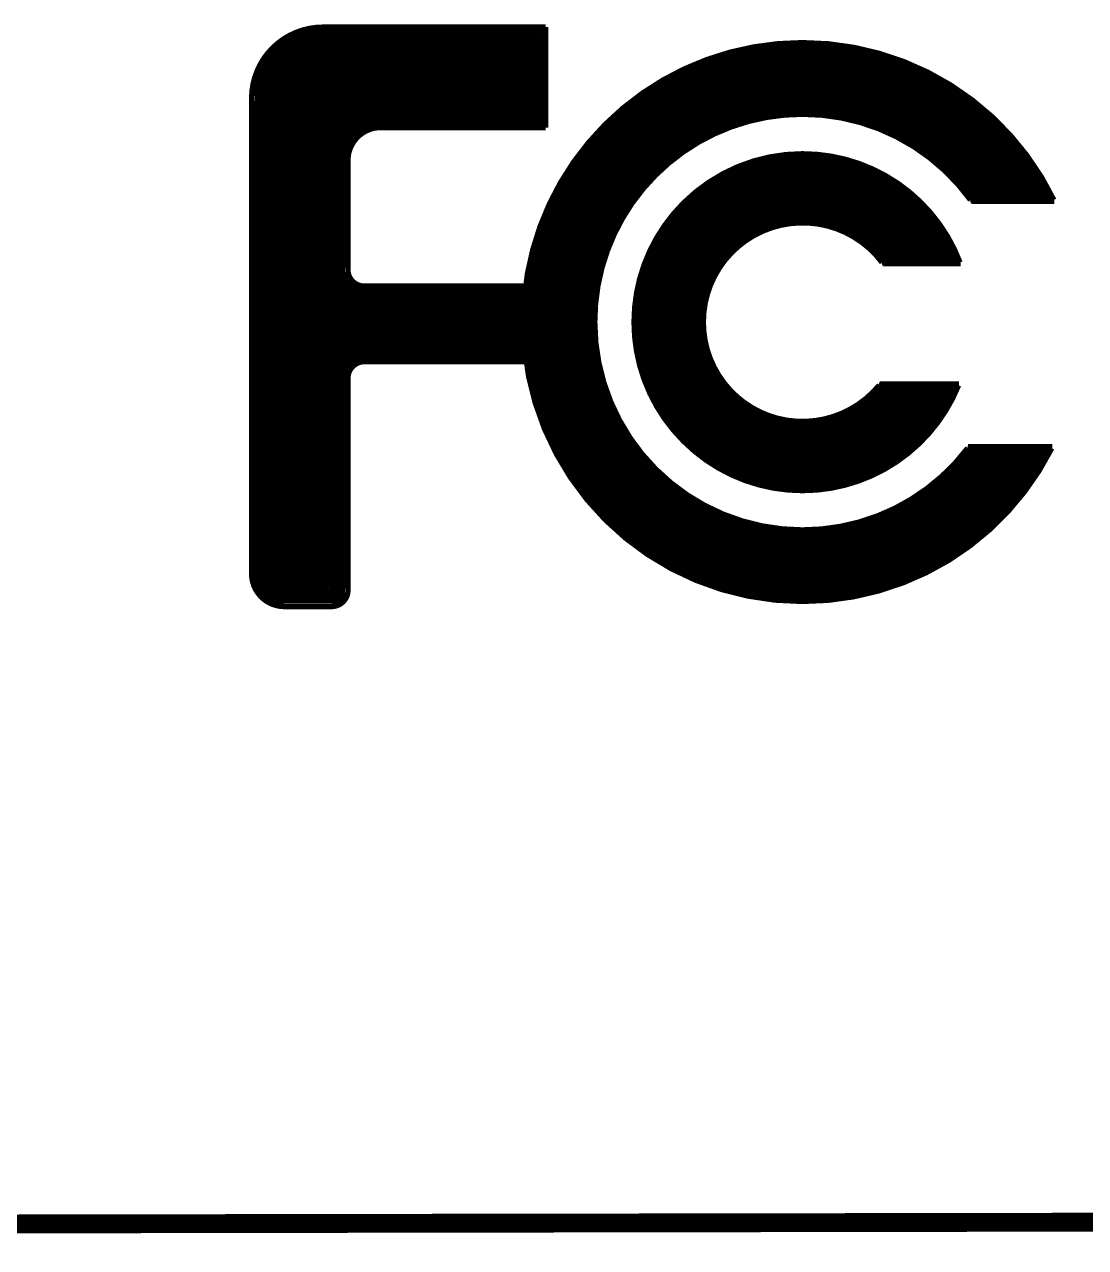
# Model space of a CAD drawing. Extents: x 2 to 176, y -19 to 159.
# Drawn here: x 127.85 to 133.49, y 38.53 to 45.02 of the extents above; entities that cross this region are included whole.
import ezdxf

# ---------------------------------------------------------------- set-up
doc = ezdxf.new("R2010")
doc.units = 0
doc.layers.add('BG_SILKSCREEN_TOP', color=7, linetype='CONTINUOUS')
doc.layers.add('PG_SILKSCREEN_TOP', color=7, linetype='CONTINUOUS')

msp = doc.modelspace()

# ---------------------------------------------------------------- linework, layer by layer
at = {"layer": 'BG_SILKSCREEN_TOP', "const_width": 0.028448}
for points in [[(130.619754, 45.00118), (129.437638, 45.00118, 0.413145), (129.059432, 44.624752)], [(130.586734, 44.98467), (129.432812, 44.98467, 0.415453), (129.084832, 44.635166)], [(130.591306, 44.972986), (129.437638, 44.972986, 0.414239), (129.089404, 44.624752)], [(130.57632, 44.957746), (129.437638, 44.957746, 0.41312), (129.102612, 44.624752)], [(130.561334, 44.944284), (129.437638, 44.944284, 0.414179), (129.118106, 44.624752)], [(130.547618, 44.929044), (129.437638, 44.929044, 0.414123), (129.132838, 44.624752)], [(130.532632, 44.914058), (129.437638, 44.914058, 0.412811), (129.146554, 44.624752)], [(130.517646, 44.90085), (129.437638, 44.90085, 0.414221), (129.16154, 44.624752)], [(133.306312, 42.76725, -0.13865), (132.760212, 42.173144, -0.138194), (131.983226, 41.95445, -0.198871), (130.936238, 42.387774, -0.198687), (130.501136, 43.43654, -0.199124), (130.934714, 44.483782, -0.199259), (131.983226, 44.918884, -0.140388), (132.76961, 44.69384, -0.140813), (133.317234, 44.084748)], [(133.293104, 42.773346, -0.138546), (132.752846, 42.185336, -0.138623), (131.983226, 41.967658, -0.199473), (130.946652, 42.398442, -0.198627), (130.516122, 43.43654, -0.199223), (130.945128, 44.474638, -0.19855), (131.983226, 44.903644, -0.140716), (132.761736, 44.680378, -0.140563), (133.303518, 44.078652)], [(133.273546, 42.76725, -0.136017), (132.743956, 42.199052, -0.139226), (131.983226, 41.982644, -0.199095), (130.955542, 42.408856, -0.198459), (130.52933, 43.43654, -0.199327), (130.955542, 44.46397, -0.199112), (131.983226, 44.890182, -0.14107), (132.754624, 44.66844, -0.138154), (133.284214, 44.084748)], [(130.50393, 44.885864), (129.437638, 44.885864, 0.414231), (129.176526, 44.624752)], [(130.488944, 44.870878), (129.437638, 44.870878, 0.412818), (129.189734, 44.624752)], [(130.474212, 44.857162), (129.437638, 44.857162, 0.41411), (129.20472, 44.624752)], [(130.46075, 44.842176), (129.437638, 44.842176, 0.414001), (129.21996, 44.624752)], [(130.44551, 44.827444), (129.437638, 44.827444, 0.412366), (129.233422, 44.624752)], [(133.257036, 42.76725, -0.134854), (132.736336, 42.210736, -0.138749), (131.983226, 41.997884, -0.198305), (130.96621, 42.417746, -0.19872), (130.544824, 43.43654, -0.199131), (130.964432, 44.453556, -0.198768), (131.983226, 44.87545, -0.140659), (132.747004, 44.656248, -0.136839), (133.267704, 44.084748)], [(133.240526, 42.76725, -0.133505), (132.728716, 42.222674, -0.139129), (131.983226, 42.011346, -0.198887), (130.976624, 42.42816, -0.198737), (130.55981, 43.43654, -0.199067), (130.975354, 44.443142, -0.198702), (131.983226, 44.860464, -0.140122), (132.739638, 44.644056, -0.135434), (133.25094, 44.084748)], [(133.224016, 42.76725, -0.132041), (132.721604, 42.234866, -0.138617), (131.983226, 42.026078, -0.198925), (130.987038, 42.439082, -0.198609), (130.573018, 43.43654, -0.199144), (130.985514, 44.432474, -0.199311), (131.983226, 44.846748, -0.140663), (132.73024, 44.632372, -0.134405), (133.23443, 44.084748)], [(133.207506, 42.76725, -0.130532), (132.71373, 42.248582, -0.138986), (131.983226, 42.041572, -0.198865), (130.997706, 42.449242, -0.198639), (130.588258, 43.43654, -0.199144), (130.995928, 44.42206, -0.199337), (131.983226, 44.831762, -0.141168), (132.723128, 44.618656, -0.132954), (133.219444, 44.084748)], [(133.19125, 42.76725, -0.129108), (132.706618, 42.260266, -0.139456), (131.983226, 42.05478, -0.199486), (131.00812, 42.459656, -0.198651), (130.603244, 43.43654, -0.199269), (131.00685, 44.41317, -0.198496), (131.983226, 44.816776, -0.14055), (132.715508, 44.606972, -0.131572), (133.202934, 44.084748)], [(133.17474, 42.76725, -0.127654), (132.698744, 42.272458, -0.138805), (131.983226, 42.069766, -0.199134), (131.01701, 42.470578, -0.198391), (130.616706, 43.43654, -0.199392), (131.01701, 44.402756, -0.199093), (131.983226, 44.80306, -0.141039), (132.708142, 44.59478, -0.130078), (133.186424, 44.084748)], [(133.15823, 42.76725, -0.126228), (132.691632, 42.284142, -0.138244), (131.983226, 42.084752, -0.198338), (131.027424, 42.479468, -0.19865), (130.631438, 43.43654, -0.199273), (131.026408, 44.392342, -0.198636), (131.983226, 44.788074, -0.140544), (132.700522, 44.582842, -0.128632), (133.169914, 44.084748)], [(133.14172, 42.76725, -0.12443), (132.684012, 42.297858, -0.139717), (131.983226, 42.098468, -0.19885), (131.038346, 42.489882, -0.198713), (130.646424, 43.43654, -0.199089), (131.036822, 44.381674, -0.198691), (131.983226, 44.773342, -0.139997), (132.693156, 44.57065, -0.127131), (133.153658, 44.084748)], [(133.12521, 42.76725, -0.12276), (132.676646, 42.31005, -0.13911), (131.983226, 42.113454, -0.198894), (131.04876, 42.50055, -0.198609), (130.66014, 43.43654, -0.199219), (131.047236, 44.37126, -0.199289), (131.983226, 44.75988, -0.141312), (132.685536, 44.557442, -0.125479), (133.137148, 44.084748)], [(133.106922, 42.76725, -0.121086), (132.669026, 42.321988, -0.138485), (131.983226, 42.12844, -0.198727), (131.05892, 42.510964, -0.19855), (130.675126, 43.43654, -0.199284), (131.057904, 44.360846, -0.199045), (131.983226, 44.74464, -0.141113), (132.676646, 44.54525, -0.123966), (133.119114, 44.084748)], [(133.090412, 42.76725, -0.119461), (132.66166, 42.333672, -0.138906), (131.983226, 42.141648, -0.199528), (131.069842, 42.521378, -0.198627), (130.690112, 43.43654, -0.199269), (131.068318, 44.351448, -0.198477), (131.983226, 44.729654, -0.140493), (132.669026, 44.533058, -0.122355), (133.102604, 44.084748)], [(133.074156, 42.76725, -0.11782), (132.65404, 42.345864, -0.138275), (131.983226, 42.156888, -0.199115), (131.078732, 42.532046, -0.198384), (130.703828, 43.43654, -0.199453), (131.078732, 44.341288, -0.199086), (131.983226, 44.716446, -0.140952), (132.66166, 44.521374, -0.120717), (133.08584, 44.084748)], [(133.056122, 42.76725, -0.115786), (132.64642, 42.35958, -0.138728), (131.983226, 42.171874, -0.198906), (131.089146, 42.54246, -0.19835), (130.718814, 43.43654, -0.199265), (131.087622, 44.330874, -0.198674), (131.983226, 44.70146, -0.140326), (132.65404, 44.509182, -0.11903), (133.06933, 44.084748)], [(129.396744, 43.714162), (129.396744, 44.294552, -0.414272), (129.744724, 44.642786)], [(133.039612, 42.76725, -0.114149), (132.639054, 42.371264, -0.139165), (131.983226, 42.185336, -0.198866), (131.099814, 42.55135, -0.19872), (130.733546, 43.43654, -0.199031), (131.098036, 44.319952, -0.198713), (131.983226, 44.686474, -0.140811), (132.64642, 44.495466, -0.11714), (133.05282, 44.084748)], [(133.022848, 42.76725, -0.11249), (132.62991, 42.383456, -0.138868), (131.983226, 42.200576, -0.198863), (131.110228, 42.561764, -0.198632), (130.747262, 43.43654, -0.199199), (131.108704, 44.309538, -0.199351), (131.983226, 44.672758, -0.141302), (132.639054, 44.483782, -0.115264), (133.03504, 44.084748)], [(133.004814, 42.76725, -0.110505), (132.622544, 42.39514, -0.138209), (131.983226, 42.215562, -0.198641), (131.120642, 42.572178, -0.198621), (130.762248, 43.43654, -0.199273), (131.119118, 44.299378, -0.199102), (131.983226, 44.657772, -0.14062), (132.631434, 44.471844, -0.113505), (133.01853, 44.084748)], [(132.987034, 42.76725, -0.108328), (132.614924, 42.408856, -0.139671), (131.983226, 42.22877, -0.199337), (131.13131, 42.582846, -0.198603), (130.777234, 43.43654, -0.199151), (131.129532, 44.288456, -0.199199), (131.983226, 44.642786, -0.140106), (132.623814, 44.459652, -0.11144), (133.000242, 44.084748)], [(132.970524, 42.76725, -0.106258), (132.607558, 42.421048, -0.139191), (131.983226, 42.243756, -0.199314), (131.141724, 42.59326, -0.198764), (130.790442, 43.43654, -0.199428), (131.139946, 44.279566, -0.199166), (131.983226, 44.62907, -0.140877), (132.614924, 44.44746, -0.109802), (132.983732, 44.084748)], [(129.059432, 44.624752), (129.059432, 42.101262, 0.414187), (129.233422, 41.927272)], [(129.077212, 44.609766), (129.077212, 42.086276, 0.414386), (129.223008, 41.940988)], [(129.089404, 44.624752), (129.089404, 42.101262, 0.411031), (129.233422, 41.955974)], [(129.102612, 44.624752), (129.102612, 42.101262, 0.414427), (129.233422, 41.97096)], [(129.118106, 44.624752), (129.118106, 42.101262, 0.414214), (129.233422, 41.985946)], [(129.132838, 44.624752), (129.132838, 42.101262, 0.410082), (129.233422, 41.999154)], [(129.146554, 44.624752), (129.146554, 42.101262, 0.413359), (129.233422, 42.01414)], [(129.16154, 44.624752), (129.16154, 42.101262, 0.414214), (129.233422, 42.02938)], [(129.176526, 44.624752), (129.176526, 42.101262, 0.406078), (129.233422, 42.042842)], [(129.189734, 44.624752), (129.189734, 42.101262, 0.414761), (129.233422, 42.058082)], [(129.20472, 44.624752), (129.20472, 42.101262, 0.415151), (129.233422, 42.073068)], [(129.21996, 44.624752), (129.21996, 42.101262, 0.383354), (129.233422, 42.086276)], [(129.41046, 43.714162), (129.41046, 44.294552, -0.415286), (129.744724, 44.627546)], [(129.425446, 43.714162), (129.425446, 44.294552, -0.415345), (129.744724, 44.61256)], [(129.440432, 43.714162), (129.440432, 44.294552, -0.414306), (129.744724, 44.599352)], [(129.454148, 43.714162), (129.454148, 44.294552, -0.41542), (129.744724, 44.584366)], [(129.469134, 43.714162), (129.469134, 44.294552, -0.415496), (129.744724, 44.56938)], [(132.952236, 42.76725, -0.104202), (132.599938, 42.432986, -0.138473), (131.983226, 42.258742, -0.19888), (131.150614, 42.603674, -0.198378), (130.805428, 43.43654, -0.199288), (131.149344, 44.269152, -0.198634), (131.983226, 44.614084, -0.1414), (132.607558, 44.434252, -0.107488), (132.966206, 44.084748)], [(132.93471, 42.76725, -0.102127), (132.592318, 42.44467, -0.137703), (131.983226, 42.273982, -0.198223), (131.161028, 42.613072, -0.198621), (130.820414, 43.43654, -0.199075), (131.159758, 44.258484, -0.198659), (131.983226, 44.599352, -0.140718), (132.599938, 44.42206, -0.10557), (132.949442, 44.084748)], [(132.916422, 42.76725, -0.099577), (132.584952, 42.45864, -0.139482), (131.983226, 42.287444, -0.19894), (131.171442, 42.623486, -0.19854), (130.83413, 43.43654, -0.199274), (131.170426, 44.24807, -0.199332), (131.983226, 44.585636, -0.14118), (132.592318, 44.410376, -0.103451), (132.931662, 44.084748)], [(132.916422, 42.76725, -0.099577), (132.584952, 42.45864, -0.139482), (131.983226, 42.287444, -0.19894), (131.171442, 42.623486, -0.19854), (130.83413, 43.43654, -0.199274), (131.170426, 44.24807, -0.199332), (131.983226, 44.585636, -0.14118), (132.592318, 44.410376, -0.103451), (132.931662, 44.084748)], [(132.898642, 42.76725, -0.097345), (132.577332, 42.470578, -0.138717), (131.983226, 42.302176, -0.198703), (131.18211, 42.634154, -0.198518), (130.849116, 43.43654, -0.199295), (131.18084, 44.237656, -0.199103), (131.983226, 44.57065, -0.140524), (132.584952, 44.398184, -0.101143), (132.913628, 44.084748)], [(129.48412, 43.714162), (129.48412, 44.294552, -0.414031), (129.744724, 44.555664)], [(129.497328, 43.714162), (129.497328, 44.294552, -0.415765), (129.744724, 44.540678)], [(129.512314, 43.714162), (129.512314, 44.294552, -0.415815), (129.744724, 44.525946)], [(129.527554, 43.714162), (129.527554, 44.294552, -0.414119), (129.744724, 44.511976)], [(132.880608, 42.76725, -0.095019), (132.569712, 42.482262, -0.137944), (131.983226, 42.317162, -0.198678), (131.192524, 42.644568, -0.198492), (130.864356, 43.43654, -0.199271), (131.191254, 44.227242, -0.199108), (131.983226, 44.555664, -0.139953), (132.577332, 44.386246, -0.098814), (132.89534, 44.084748)], [(132.86232, 42.76725, -0.092421), (132.562346, 42.494454, -0.138506), (131.983226, 42.330878, -0.199435), (131.202938, 42.654982, -0.198661), (130.877818, 43.43654, -0.199575), (131.201922, 44.218352, -0.199083), (131.983226, 44.542456, -0.141566), (132.569712, 44.372784, -0.096224), (132.87756, 44.084748)], [(132.874512, 44.084748, 0.118363), (132.482844, 44.419266, 0.118441), (131.983226, 44.539154, 0.199476), (131.202938, 44.21505, 0.1992), (130.880612, 43.43654, 0.1986), (131.204716, 42.656252, 0.198842), (131.983226, 42.333672, 0.115097), (132.47243, 42.447972, 0.115276), (132.859526, 42.76725)], [(129.541016, 43.714162), (129.541016, 44.294552, -0.416045), (129.744724, 44.497244)], [(129.555748, 43.724576), (129.555748, 44.304966, -0.414373), (129.729738, 44.479464)], [(129.570734, 43.714162), (129.570734, 44.294552, -0.4142), (129.744724, 44.468542)], [(132.81914, 43.753278, 0.152281), (132.49021, 44.17187, 0.151592), (131.983226, 44.32935, 0.198643), (131.351528, 44.067984, 0.19945), (131.089146, 43.43654, 0.199511), (131.351528, 42.804842, 0.199513), (131.983226, 42.54246, 0.149636), (132.482844, 42.695368, 0.149256), (132.81152, 43.100752)], [(132.805424, 43.748452, 0.152072), (132.482844, 44.159678, 0.152546), (131.983226, 44.315888, 0.198853), (131.360926, 44.05757, 0.198343), (131.104132, 43.43654, 0.198983), (131.36245, 42.813986, 0.1982), (131.983226, 42.557446, 0.149476), (132.473954, 42.70756, 0.149464), (132.798058, 43.10634)], [(132.787644, 43.753278, 0.149032), (132.473954, 44.14774, 0.152401), (131.983226, 44.300648, 0.198859), (131.37134, 44.047156, 0.198306), (131.119118, 43.43654, 0.19882), (131.37261, 42.824654, 0.198338), (131.983226, 42.572178, 0.148804), (132.466334, 42.719244, 0.145862), (132.780024, 43.100752)], [(132.772658, 43.753278, 0.147035), (132.466334, 44.135548, 0.151863), (131.983226, 44.285662, 0.198842), (131.381754, 44.036742, 0.199255), (131.132834, 43.43654, 0.19981), (131.383024, 42.835068, 0.199252), (131.983226, 42.586148, 0.149677), (132.458714, 42.731436, 0.143727), (132.763514, 43.100752)], [(132.756148, 43.753278, 0.145544), (132.457444, 44.123864, 0.152931), (131.983226, 44.271946, 0.198459), (131.392422, 44.027852, 0.198705), (131.14782, 43.43654, 0.19995), (131.393946, 42.845482, 0.199174), (131.983226, 42.60088, 0.149227), (132.449824, 42.743374, 0.1422), (132.748528, 43.100752)], [(132.741162, 43.753278, 0.143547), (132.449824, 44.111672, 0.15238), (131.983226, 44.25696, 0.198521), (131.402836, 44.017184, 0.198602), (131.162806, 43.43654, 0.198541), (131.402836, 42.85615, 0.198589), (131.983226, 42.615866, 0.148691), (132.442458, 42.755566, 0.139868), (132.732018, 43.100752)], [(132.724652, 43.753278, 0.141654), (132.440934, 44.09948, 0.152257), (131.983226, 44.241974, 0.198489), (131.41325, 44.00677, 0.415749), (131.41325, 42.866564, 0.199557), (131.983226, 42.629582, 0.149888), (132.433314, 42.76725, 0.138106), (132.717032, 43.100752)], [(132.709412, 43.753278, 0.1394), (132.433314, 44.087542, 0.152992), (131.983226, 44.228766, 0.198876), (131.42214, 43.996356, 0.198286), (131.191254, 43.43654, 0.198929), (131.423918, 42.875454, 0.19816), (131.983226, 42.644568, 0.1493), (132.425948, 42.779442, 0.135881), (132.700522, 43.100752)], [(132.693156, 43.753278, 0.137471), (132.424424, 44.075858, 0.152731), (131.983226, 44.21378, 0.198866), (131.432808, 43.985688, 0.198221), (131.20624, 43.43654, 0.198906), (131.434332, 42.885868, 0.198063), (131.983226, 42.659554, 0.148825), (132.417058, 42.79138, 0.133818), (132.684012, 43.100752)], [(132.677916, 43.753278, 0.135339), (132.417058, 44.063666, 0.152201), (131.983226, 44.19854, 0.198841), (131.443222, 43.975274, 0.199344), (131.219448, 43.43654, 0.20004), (131.444746, 42.896282, 0.19918), (131.983226, 42.672762, 0.149808), (132.409438, 42.803572, 0.131481), (132.669026, 43.100752)], [(132.66166, 43.753278, 0.133215), (132.407914, 44.051474, 0.15376), (131.983226, 44.185078, 0.1985), (131.453636, 43.966384, 0.198564), (131.234942, 43.43654, 0.200078), (131.455414, 42.90695, 0.19925), (131.983226, 42.687748, 0.149012), (132.401818, 42.815256, 0.128958), (132.652516, 43.100752)], [(132.64515, 43.753278, 0.130786), (132.400548, 44.04106, 0.151345), (131.983226, 44.170346, 0.198555), (131.464304, 43.955462, 0.198495), (131.249928, 43.43654, 0.198564), (131.464304, 42.917364, 0.198418), (131.983226, 42.702988, 0.148824), (132.392928, 42.827448, 0.126573), (132.636006, 43.100752)], [(132.62864, 43.753278, 0.128623), (132.391404, 44.029376, 0.151021), (131.983226, 44.15536, 0.198512), (131.474718, 43.945048, 0.199687), (131.263136, 43.43654, 0.19973), (131.474718, 42.927778, 0.199585), (131.983226, 42.71645, 0.149649), (132.385562, 42.83964, 0.123593), (132.619242, 43.100752)], [(132.613654, 43.753278, 0.125959), (132.384038, 44.017184, 0.151932), (131.983226, 44.141644, 0.198917), (131.483862, 43.93438, 0.198074), (131.278122, 43.43654, 0.198806), (131.485132, 42.937176, 0.198204), (131.983226, 42.731436, 0.149335), (132.376418, 42.851578, 0.121165), (132.602732, 43.100752)], [(132.597144, 43.753278, 0.12355), (132.37464, 44.005246, 0.151568), (131.983226, 44.126658, 0.198983), (131.494022, 43.923966, 0.197997), (131.293362, 43.43654, 0.198882), (131.495546, 42.947336, 0.198066), (131.983226, 42.746676, 0.148541), (132.369052, 42.863262, 0.118125), (132.586222, 43.100752)], [(132.580634, 43.753278, 0.120306), (132.367528, 43.993054, 0.150988), (131.983226, 44.111672, 0.198821), (131.504944, 43.913552, 0.19815), (131.308348, 43.43654, 0.198962), (131.506214, 42.95775, 0.199222), (131.983226, 42.759884, 0.149417), (132.361432, 42.875454, 0.114898), (132.569712, 43.100752)], [(132.564124, 43.753278, 0.117775), (132.35813, 43.98137, 0.152187), (131.983226, 44.097956, 0.200151), (131.515358, 43.902884, 0.199296), (131.32181, 43.43654, 0.200082), (131.516628, 42.968672, 0.199386), (131.983226, 42.77487, 0.149141), (132.352542, 42.887646, 0.112063), (132.553456, 43.100752)], [(132.547614, 43.753278, 0.114269), (132.351018, 43.969178, 0.151606), (131.983226, 44.08297, 0.198511), (131.525518, 43.894248, 0.198478), (131.336542, 43.43654, 0.198398), (131.525518, 42.979086, 0.198511), (131.983226, 42.789856, 0.148325), (132.344922, 42.899584, 0.108358), (132.535422, 43.100752)], [(132.531104, 43.753278, 0.111612), (132.34162, 43.95724, 0.151198), (131.983226, 44.067984, 0.198352), (131.53644, 43.88358, 0.198541), (131.351528, 43.43654, 0.198591), (131.53644, 42.989246, 0.199595), (131.983226, 42.803572, 0.149651), (132.336032, 42.911268, 0.10528), (132.518912, 43.100752)], [(132.512816, 43.753278, 0.107209), (132.334508, 43.945048, 0.152326), (131.983226, 44.054776, 0.198861), (131.54533, 43.873166, 0.198019), (131.365244, 43.43654, 0.199769), (131.546854, 43.000168, 0.199788), (131.983226, 42.818558, 0.148831), (132.328412, 42.92346, 0.10141), (132.502148, 43.100752)], [(132.49656, 43.753278, 0.10402), (132.325618, 43.933364, 0.15203), (131.983226, 44.039536, 0.198787), (131.555744, 43.862752, 0.198048), (131.38023, 43.43654, 0.198804), (131.557014, 43.009058, 0.198031), (131.983226, 42.833544, 0.148054), (132.321046, 42.935652, 0.097168), (132.484622, 43.100752)], [(132.48005, 43.753278, 0.100108), (132.317744, 43.921172, 0.151114), (131.983226, 44.02455, 0.198313), (131.566412, 43.852084, 0.197578), (131.395216, 43.43654, 0.198505), (131.567936, 43.019472, 0.199254), (131.983226, 42.846752, 0.149632), (132.311648, 42.947336, 0.093311), (132.466334, 43.100752)], [(132.462016, 43.753278, 0.095927), (132.309108, 43.90898, 0.153254), (131.983226, 44.011342, 0.200285), (131.576826, 43.84167, 0.19944), (131.408932, 43.43654, 0.200333), (131.57835, 43.03014, 0.199378), (131.983226, 42.861738, 0.148518), (132.304536, 42.959274, 0.08885), (132.449824, 43.100752)], [(132.445506, 43.753278, 0.091898), (132.301234, 43.897042, 0.152243), (131.983226, 43.996356, 0.198335), (131.58724, 43.83278, 0.198457), (131.423918, 43.43654, 0.198371), (131.58724, 43.040554, 0.19838), (131.983226, 42.876978, 0.14806), (132.295138, 42.971466, 0.08479), (132.432044, 43.100752)], [(132.427218, 43.753278, 0.08725), (132.292344, 43.885358, 0.151575), (131.983226, 43.98137, 0.197727), (131.597908, 43.822366, 0.198062), (131.438904, 43.43654, 0.197987), (131.597908, 43.050968, 0.199806), (131.983226, 42.89044, 0.149581), (132.288026, 42.983658, 0.078617), (132.412232, 43.100752)], [(132.409438, 43.753278, 0.082051), (132.284724, 43.873166, 0.15307), (131.983226, 43.967654, 0.199943), (131.608322, 43.811444, 0.199962), (131.452112, 43.43654, 0.200034), (131.608322, 43.061382, 0.199862), (131.983226, 42.90568, 0.148086), (132.280406, 42.995342, 0.073474), (132.394452, 43.100752)], [(132.40512, 43.753278, 0.322667), (131.816856, 43.936158, 0.32286), (131.456938, 43.43654, 0.315724), (131.804918, 42.93997, 0.316254), (132.389626, 43.100752)], [(130.482848, 43.45305), (129.65811, 43.45305, -0.414597), (129.396744, 43.714162)], [(130.497834, 43.466766), (129.65811, 43.466766, -0.414448), (129.41046, 43.714162)], [(130.513328, 43.481752), (129.65811, 43.481752, -0.414475), (129.425446, 43.714162)], [(130.526536, 43.496484), (129.65811, 43.496484, -0.414529), (129.440432, 43.714162)], [(130.541522, 43.509946), (129.65811, 43.509946, -0.414465), (129.454148, 43.714162)], [(130.556762, 43.525186), (129.65811, 43.525186, -0.414369), (129.469134, 43.714162)], [(130.570224, 43.540172), (129.65811, 43.540172, -0.414398), (129.48412, 43.714162)], [(130.58521, 43.55338), (129.65811, 43.55338, -0.414646), (129.497328, 43.714162)], [(130.599942, 43.568366), (129.65811, 43.568366, -0.41471), (129.512314, 43.714162)], [(130.613658, 43.583352), (129.65811, 43.583352, -0.414598), (129.527554, 43.714162)], [(130.628644, 43.597068), (129.65811, 43.597068, -0.414828), (129.541016, 43.714162)], [(130.642106, 43.614848), (129.643124, 43.614848, -0.414763), (129.555748, 43.70197)], [(130.657346, 43.62704), (129.65811, 43.62704, -0.415388), (129.570734, 43.714162)], [(129.396744, 42.101262), (129.396744, 43.13936, -0.4143), (129.65811, 43.400472)], [(129.41046, 42.086276), (129.41046, 43.13936, -0.416185), (129.65811, 43.38574)], [(129.425446, 42.073068), (129.425446, 43.13936, -0.416324), (129.65811, 43.370754)], [(129.440432, 42.058082), (129.440432, 43.13936, -0.414352), (129.65811, 43.357038)], [(129.454148, 42.042842), (129.454148, 43.13936, -0.41662), (129.65811, 43.342052)], [(129.469134, 42.02938), (129.469134, 43.13936, -0.416827), (129.65811, 43.327066)], [(129.48412, 42.01414), (129.48412, 43.13936, -0.4144), (129.65811, 43.31335)], [(129.497328, 42.01414), (129.497328, 43.13936, -0.417483), (129.65811, 43.298364)], [(129.512314, 42.01414), (129.512314, 43.13936, -0.417841), (129.65811, 43.283378)], [(129.527554, 42.01414), (129.527554, 43.13936, -0.414601), (129.65811, 43.27017)], [(129.541016, 42.01414), (129.541016, 43.13936, -0.418475), (129.65811, 43.255184)], [(129.55905, 42.02176), (129.55905, 43.14698, -0.413836), (129.645918, 43.233848)], [(129.570734, 42.01414), (129.570734, 43.13936, -0.414494), (129.65811, 43.226482)], [(129.233422, 41.999154), (129.48412, 41.999154, 0.4432), (129.497328, 42.01414)], [(129.233422, 41.985946), (129.48412, 41.985946, 0.411381), (129.512314, 42.01414)], [(129.233422, 41.97096), (129.48412, 41.97096, 0.412872), (129.527554, 42.01414)], [(129.233422, 41.955974), (129.48412, 41.955974, 0.420718), (129.541016, 42.01414)], [(129.233422, 41.927272), (129.48412, 41.927272, 0.413843), (129.570734, 42.01414)], [(129.260346, 41.955974), (129.50952, 41.955974, 0.412935), (129.552954, 41.999154)]]:
    msp.add_lwpolyline(points, format="xyb", dxfattribs=at)
at = {"layer": 'BG_SILKSCREEN_TOP'}
for points, const_width in [([(130.57632, 44.511976), (130.57632, 44.957746)], 0.028448), ([(130.591306, 44.497244), (130.591306, 44.972986)], 0.028448), ([(130.60172, 44.468542), (130.60172, 45.00118)], 0.028448), ([(130.619754, 44.468542), (130.619754, 45.00118)], 0.028448), ([(130.517646, 44.56938), (130.517646, 44.90085)], 0.028448), ([(130.532632, 44.555664), (130.532632, 44.914058)], 0.028448), ([(130.547618, 44.540678), (130.547618, 44.929044)], 0.028448), ([(130.561334, 44.525946), (130.561334, 44.944284)], 0.028448), ([(129.325116, 44.77766), (129.325116, 42.095166)], 0.17399), ([(130.44551, 44.642786), (130.44551, 44.827444)], 0.028448), ([(130.46075, 44.627546), (130.46075, 44.842176)], 0.028448), ([(130.474212, 44.61256), (130.474212, 44.857162)], 0.028448), ([(130.488944, 44.599352), (130.488944, 44.870878)], 0.028448), ([(130.50393, 44.584366), (130.50393, 44.885864)], 0.028448), ([(130.488944, 44.741846), (129.233422, 44.741846)], 0.17399), ([(129.431542, 43.08094), (129.431542, 44.711874)], 0.17399), ([(130.099054, 44.662344), (129.374646, 44.662344)], 0.17399), ([(129.670048, 44.656248), (130.544824, 44.656248)], 0.028448), ([(129.744724, 44.642786), (130.44551, 44.642786)], 0.028448), ([(129.233422, 44.624752), (129.233422, 42.101262)], 0.028448), ([(129.744724, 44.627546), (130.46075, 44.627546)], 0.028448), ([(129.744724, 44.61256), (130.474212, 44.61256)], 0.028448), ([(129.744724, 44.599352), (130.488944, 44.599352)], 0.028448), ([(129.744724, 44.584366), (130.50393, 44.584366)], 0.028448), ([(129.744724, 44.56938), (130.517646, 44.56938)], 0.028448), ([(129.744724, 44.555664), (130.532632, 44.555664)], 0.028448), ([(129.744724, 44.540678), (130.547618, 44.540678)], 0.028448), ([(129.744724, 44.525946), (130.561334, 44.525946)], 0.028448), ([(129.744724, 44.511976), (130.57632, 44.511976)], 0.028448), ([(129.737612, 44.491148), (130.612134, 44.491148)], 0.028448), ([(129.744724, 44.497244), (130.591306, 44.497244)], 0.028448), ([(129.744724, 44.468542), (130.619754, 44.468542)], 0.028448), ([(133.317234, 44.084748), (132.874512, 44.084748)], 0.028448), ([(133.320028, 44.077382), (132.87883, 44.077382)], 0.028448), ([(132.81914, 43.753278), (132.40512, 43.753278)], 0.028448), ([(132.821934, 43.745658), (132.407914, 43.745658)], 0.028448), ([(129.50063, 43.616372), (130.376422, 43.616372)], 0.028448), ([(130.628644, 43.255184), (130.628644, 43.597068)], 0.028448), ([(130.657346, 43.226482), (130.657346, 43.62704)], 0.028448), ([(130.556762, 43.327066), (130.556762, 43.525186)], 0.028448), ([(130.570224, 43.31335), (130.570224, 43.540172)], 0.028448), ([(130.58521, 43.298364), (130.58521, 43.55338)], 0.028448), ([(130.599942, 43.283378), (130.599942, 43.568366)], 0.028448), ([(130.613658, 43.27017), (130.613658, 43.583352)], 0.028448), ([(130.517646, 43.43527), (129.317242, 43.43527)], 0.17399), ([(130.497834, 43.38574), (130.497834, 43.466766)], 0.028448), ([(130.513328, 43.370754), (130.513328, 43.481752)], 0.028448), ([(130.526536, 43.357038), (130.526536, 43.496484)], 0.028448), ([(130.541522, 43.342052), (130.541522, 43.509946)], 0.028448), ([(129.65811, 43.400472), (130.482848, 43.400472)], 0.028448), ([(130.482848, 43.400472), (130.482848, 43.45305)], 0.028448), ([(129.65811, 43.38574), (130.497834, 43.38574)], 0.028448), ([(129.65811, 43.370754), (130.513328, 43.370754)], 0.028448), ([(129.65811, 43.357038), (130.526536, 43.357038)], 0.028448), ([(129.65811, 43.342052), (130.541522, 43.342052)], 0.028448), ([(129.65811, 43.327066), (130.556762, 43.327066)], 0.028448), ([(129.65811, 43.31335), (130.570224, 43.31335)], 0.028448), ([(129.65811, 43.298364), (130.58521, 43.298364)], 0.028448), ([(129.65811, 43.283378), (130.599942, 43.283378)], 0.028448), ([(129.65811, 43.27017), (130.613658, 43.27017)], 0.028448), ([(129.635504, 43.238674), (130.511804, 43.238674)], 0.028448), ([(129.65811, 43.255184), (130.628644, 43.255184)], 0.028448), ([(129.65811, 43.226482), (130.657346, 43.226482)], 0.028448), ([(132.81152, 43.100752), (132.389626, 43.100752)], 0.028448), ([(132.814314, 43.107864), (132.392928, 43.107864)], 0.028448), ([(133.306312, 42.76725), (132.859526, 42.76725)], 0.028448), ([(133.309614, 42.77487), (132.86232, 42.77487)], 0.028448), ([(129.233422, 42.101262), (129.396744, 42.101262)], 0.028448), ([(129.233422, 42.086276), (129.41046, 42.086276)], 0.028448), ([(129.233422, 42.073068), (129.425446, 42.073068)], 0.028448), ([(129.233422, 42.058082), (129.440432, 42.058082)], 0.028448), ([(129.233422, 42.042842), (129.454148, 42.042842)], 0.028448), ([(129.233422, 42.02938), (129.469134, 42.02938)], 0.028448), ([(129.233422, 42.01414), (129.48412, 42.01414)], 0.028448)]:
    msp.add_lwpolyline(points, dxfattribs=dict(at, const_width=const_width))
at = {"layer": 'PG_SILKSCREEN_TOP', "const_width": 0.100076}
msp.add_lwpolyline([(148.755354, 38.685724), (81.20888, 38.576758)], dxfattribs=at)

doc.saveas('drawing.dxf')
